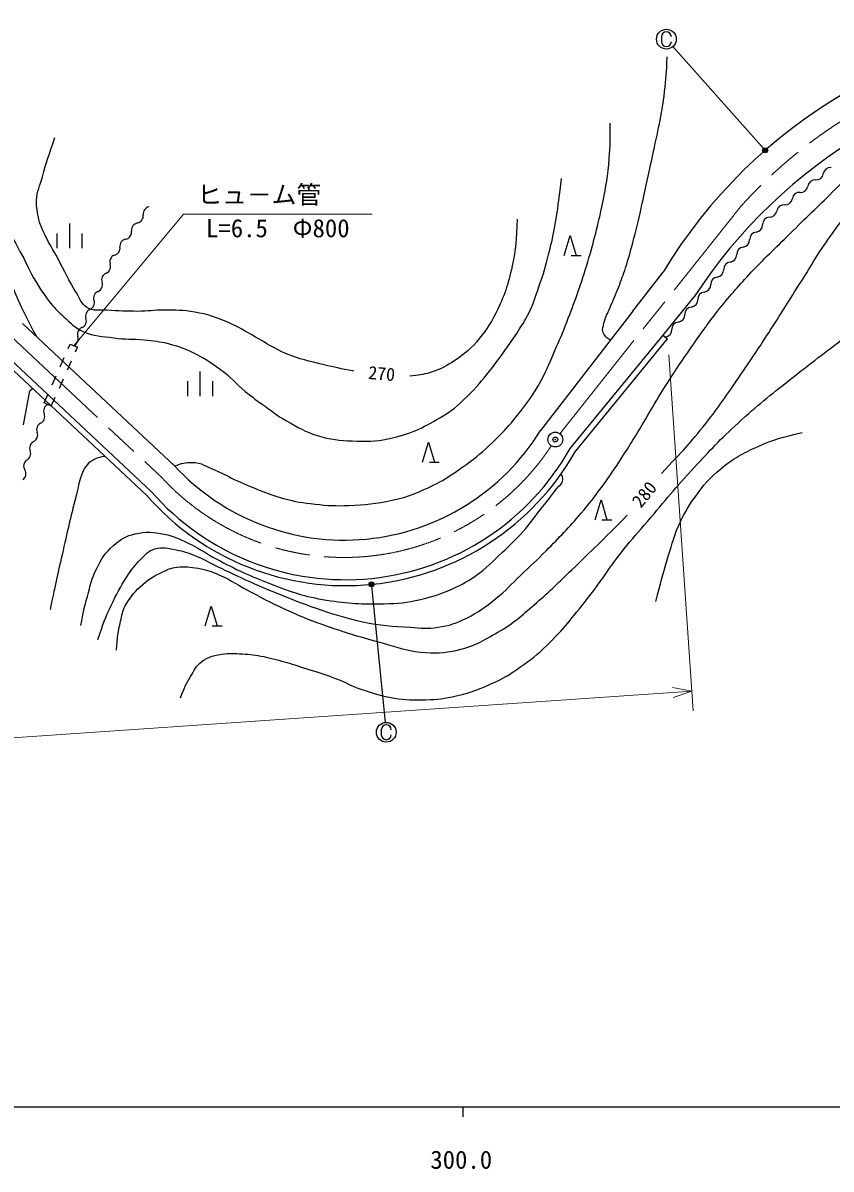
# Model space of a CAD drawing. Units: millimetres, scale not verified. Extents: x 40000 to 680000, y 20000 to 380000.
# Drawn here: x 323642 to 405140, y 198715 to 314358 of the extents above; entities that cross this region are included whole.
import ezdxf
from ezdxf.enums import TextEntityAlignment as Align

# ---------------------------------------------------------------- set-up
doc = ezdxf.new("R2010")
doc.units = ezdxf.units.MM
doc.header["$LTSCALE"] = 1000
doc.header["$PDMODE"] = 32
doc.header["$PDSIZE"] = 500
doc.linetypes.add('CHAIN', pattern=[18.5, 12, -1.5, 3.5, -1.5])
for name, color, linetype, lineweight in [('S-BGD', 7, 'Continuous', 25), ('S-BMK', 2, 'CHAIN', 13), ('S-BMK-SRVR', 3, 'Continuous', 25), ('S-STR-HTXT', 7, 'Continuous', 13), ('S-STR-STRC', 7, 'Continuous', 25), ('S-TTL-BAND', 7, 'Continuous', 25)]:
    doc.layers.add(name, color=color, linetype=linetype, lineweight=lineweight)
doc.styles.add('ＭＳ ゴシック', font='')
doc.styles.get('ＭＳ ゴシック').set_extended_font_data('MS Gothic')

msp = doc.modelspace()

# ---------------------------------------------------------------- linework, layer by layer
at = {"layer": 'S-BGD'}
for p, q in [((328359, 291621), (328359, 294121)), ((327109, 291621), (327109, 293121)), ((329609, 291621), (329609, 293121)), ((378234, 290896), (378834, 292896)), ((378834, 292896), (379434, 290896)), ((378934, 290896), (379934, 290896)), ((385139, 285279), (388212, 289223)), ((388197, 282858), (391343, 286734)), ((385139, 285279), (375839, 273242)), ((338941, 269661), (323612, 284015)), ((378834, 271433), (388197, 282858)), ((379331, 271093), (388661, 282478)), ((388191, 282851), (388661, 282478)), ((336138, 266668), (320810, 281022)), ((336570, 267085), (321220, 281460)), ((328205, 281499), (328408, 281956)), ((328408, 281956), (329139, 281632)), ((328937, 281175), (329139, 281632)), ((327394, 279671), (327800, 280585)), ((328125, 279347), (328531, 280261)), ((326583, 277843), (326989, 278757)), ((341532, 276704), (341532, 279204)), ((327314, 277519), (327720, 278433)), ((340282, 276704), (340282, 278204)), ((342782, 276704), (342782, 278204)), ((323707, 273807), (324337, 277234)), ((324337, 277234), (324598, 277475)), ((325772, 276015), (326178, 276929)), ((326503, 275691), (326909, 276605)), ((326503, 275691), (325772, 276015)), ((363932, 270048), (364532, 272048)), ((364532, 272048), (365132, 270048)), ((364632, 270048), (365632, 270048)), ((381339, 264234), (381939, 266234)), ((381939, 266234), (382539, 264234)), ((382039, 264234), (383039, 264234)), ((342024, 253518), (342624, 255518)), ((342624, 255518), (343224, 253518)), ((342724, 253518), (343724, 253518))]:
    msp.add_line(p, q, dxfattribs=at)
for centre, radius, start, end in [((432744, 262389), 51992, 91.73342, 148.92761), ((435087, 258351), 52145, 94.1338, 147.02347), ((405078, 299041), 725, 85.06255, 172.26819), ((403517, 297791), 725, 85.06255, 172.26819), ((403641, 299236), 725, 265.06255, 352.26819), ((401955, 296542), 725, 85.06255, 172.26819), ((402080, 297987), 725, 265.06255, 352.26819), ((400518, 296737), 725, 265.06255, 352.26819), ((365566, 305385), 46468, 192.94808, 209.20588), ((335053, 294884), 725, 280.56422, 7.76985), ((336490, 295080), 725, 100.56422, 187.76985), ((398956, 295487), 725, 265.06255, 352.26819), ((400393, 295292), 725, 85.06255, 172.26819), ((335319, 293458), 725, 100.56422, 187.76985), ((397516, 293974), 725, 275.53533, 2.74097), ((398964, 294044), 725, 95.53533, 182.74097), ((333883, 293262), 725, 280.56422, 7.76985), ((397656, 292531), 725, 95.53533, 182.74097), ((332712, 291641), 725, 280.56422, 7.76985), ((334148, 291837), 725, 100.56422, 187.76985), ((396347, 291018), 725, 95.53533, 182.74097), ((396207, 292462), 725, 275.53533, 2.74097), ((333121, 290258), 725, 112.37481, 199.58044), ((394899, 290949), 725, 275.53533, 2.74097), ((331755, 289772), 725, 292.37481, 19.58044), ((393590, 289436), 725, 275.53533, 2.74097), ((395039, 289506), 725, 95.53533, 182.74097), ((330940, 287945), 725, 292.37481, 19.58044), ((332306, 288431), 725, 112.37481, 199.58044), ((392282, 287924), 725, 275.53533, 2.74097), ((393730, 287993), 725, 95.53533, 182.74097), ((331492, 286604), 725, 112.37481, 199.58044), ((392422, 286481), 725, 95.53533, 182.74097), ((330126, 286118), 725, 292.37481, 19.58044), ((391113, 284968), 725, 95.53533, 182.74097), ((390973, 286411), 725, 275.53533, 2.74097), ((329312, 284291), 725, 292.37481, 19.58044), ((330678, 284777), 725, 112.37481, 199.58044), ((389665, 284899), 725, 275.53533, 2.74097), ((329864, 282951), 725, 112.37481, 199.58044), ((388356, 283386), 725, 275.53533, 2.74097), ((389805, 283455), 725, 95.53533, 182.74097), ((328498, 282465), 725, 292.37481, 19.58044), ((326452, 275199), 725, 115.6646, 202.87024), ((325116, 274636), 725, 295.6646, 22.87024), ((324408, 272765), 725, 295.6646, 22.87024), ((325744, 273329), 725, 115.6646, 202.87024), ((356033, 285430), 23256, 222.69467, 328.392), ((325036, 271458), 725, 115.6646, 202.87024), ((323700, 270895), 725, 295.6646, 22.87024), ((356165, 284195), 26614, 221.19181, 330.50784), ((356165, 284195), 26014, 221.12653, 330.62101), ((324437, 269653), 725, 125.69927, 212.90491), ((323219, 268865), 725, 305.69927, 32.90491)]:
    msp.add_arc(centre, radius, start, end, dxfattribs=at)
for points, knots in [([(382875, 282348), (382664, 282479), (382577, 282533), (382430, 282698), (382283, 282865), (382194, 282971), (382134, 283185), (382043, 283514), (382166, 283719), (382240, 284053), (382384, 284701), (382608, 285022), (382854, 285640), (383181, 286462), (383398, 286910), (383721, 287735), (384013, 288479), (384174, 288899), (384419, 289660), (384731, 290626), (384883, 291175), (385139, 292157), (385493, 293515), (385674, 294280), (385985, 295648), (386452, 297702), (386708, 298854), (387128, 300917), (387644, 303456), (388083, 304858), (388355, 307434), (388499, 308802), (388550, 309291), (388609, 310947)], [0, 0, 0, 0, 1, 1, 1, 2, 2, 2, 3, 3, 3, 4, 4, 4, 5, 5, 5, 6, 6, 6, 7, 7, 7, 8, 8, 8, 9, 9, 9, 10, 10, 10, 11, 11, 11, 11]), ([(388034, 268905), (390234, 271230), (390892, 271897), (392529, 273978), (393901, 275723), (394578, 276771), (395844, 278595), (397143, 280468), (397839, 281539), (399080, 283450), (400274, 285286), (400902, 286340), (402080, 288186), (403244, 290010), (403808, 291093), (405080, 292844), (406040, 294166), (406581, 294914), (407685, 296119), (409422, 298017), (410391, 299107), (412381, 300737), (414070, 302121), (415062, 302846), (416881, 304053), (420051, 306156), (421419, 306649), (425540, 308513)], [0, 0, 0, 0, 1, 1, 1, 2, 2, 2, 3, 3, 3, 4, 4, 4, 5, 5, 5, 6, 6, 6, 7, 7, 7, 8, 8, 8, 9, 9, 9, 9]), ([(339529, 246276), (339930, 247279), (340051, 247622), (340539, 248400), (340936, 249034), (341079, 249497), (341688, 249932), (342360, 250412), (342859, 250518), (343672, 250663), (344476, 250807), (344946, 250733), (345762, 250698), (346611, 250662), (347089, 250599), (347920, 250420), (349772, 250020), (350780, 249668), (352586, 249097), (353598, 248776), (354170, 248606), (355162, 248226), (356209, 247825), (356747, 247475), (357808, 247112), (359060, 246684), (359776, 246455), (361081, 246242), (362304, 246041), (363010, 246033), (364249, 246067), (365468, 246101), (366158, 246184), (367348, 246450), (368985, 246818), (369861, 247216), (371387, 247913), (372369, 248362), (372871, 248719), (373754, 249340), (374870, 250125), (375496, 250580), (376470, 251534), (378207, 253233), (379028, 254336), (380544, 256234), (382061, 258134), (382713, 259351), (384234, 261248), (385140, 262376), (385693, 262971), (386637, 264068), (388466, 266195), (389421, 267450), (391337, 269499), (393019, 271298), (393945, 272326), (395759, 273991), (397743, 275813), (398951, 276726), (401051, 278413), (403183, 280124), (404451, 280988), (406587, 282695), (408331, 284089), (409369, 284801), (411009, 286316), (411934, 287171), (412461, 287656), (413237, 288649), (414251, 289946), (414652, 290800), (415396, 292270), (416221, 293901), (416393, 294949), (417206, 296587), (417792, 297768), (418153, 298425), (418947, 299477), (419376, 300046), (419608, 300391), (420166, 300835), (421456, 301862), (422279, 302322), (423752, 303063), (425144, 303764), (425918, 304205), (427407, 304665), (429184, 305213), (430218, 305482), (432073, 305605), (433703, 305713), (434652, 305734), (436251, 305396), (437900, 305046), (438769, 304619), (440325, 303968), (441599, 303435), (442317, 303136), (443528, 302471), (445883, 301178), (447296, 300550), (449377, 298850), (451187, 297372), (452039, 296354), (453625, 294637), (455117, 293022), (455598, 292435), (457281, 290355)], [0, 0, 0, 0, 1, 1, 1, 2, 2, 2, 3, 3, 3, 4, 4, 4, 5, 5, 5, 6, 6, 6, 7, 7, 7, 8, 8, 8, 9, 9, 9, 10, 10, 10, 11, 11, 11, 12, 12, 12, 13, 13, 13, 14, 14, 14, 15, 15, 15, 16, 16, 16, 17, 17, 17, 18, 18, 18, 19, 19, 19, 20, 20, 20, 21, 21, 21, 22, 22, 22, 23, 23, 23, 24, 24, 24, 25, 25, 25, 26, 26, 26, 27, 27, 27, 28, 28, 28, 29, 29, 29, 30, 30, 30, 31, 31, 31, 32, 32, 32, 33, 33, 33, 34, 34, 34, 35, 35, 35, 36, 36, 36, 36]), ([(331183, 252159), (331756, 253787), (331922, 254280), (332540, 255576), (333097, 256743), (333429, 257394), (334132, 258478), (334599, 259199), (334878, 259606), (335489, 260210), (335991, 260707), (336259, 261102), (336940, 261287), (337753, 261507), (338266, 261346), (339093, 261193), (339844, 261054), (340253, 260905), (340966, 260631), (341859, 260289), (342302, 259967), (343165, 259555), (344494, 258921), (345239, 258567), (346582, 257963), (347778, 257426), (348455, 257140), (349671, 256653), (351266, 256014), (352161, 255653), (353790, 255108), (355376, 254578), (356273, 254286), (357909, 253938), (359764, 253544), (360838, 253494), (362730, 253376), (363807, 253309), (364424, 253226), (365492, 253376), (366671, 253543), (367323, 253792), (368394, 254313), (369639, 254918), (370255, 255422), (371343, 256278), (372390, 257102), (372860, 257699), (373823, 258619), (374834, 259583), (375414, 260108), (376398, 261099), (377828, 262541), (378623, 263358), (379955, 264891), (380793, 265854), (381210, 266438), (381968, 267465), (382849, 268661), (383312, 269355), (384121, 270601), (385055, 272040), (385526, 272879), (386414, 274346), (387154, 275566), (387523, 276277), (388287, 277482), (389346, 279152), (389958, 280076), (391095, 281694), (392162, 283214), (392745, 284080), (393903, 285532), (395099, 287032), (395824, 287828), (397133, 289230), (398703, 290912), (399662, 291778), (401299, 293396), (402972, 295050), (403935, 295951), (405605, 297608), (406770, 298765), (407362, 299475), (408554, 300604), (410509, 302457), (413479, 304546), (413962, 304885)], [0, 0, 0, 0, 1, 1, 1, 2, 2, 2, 3, 3, 3, 4, 4, 4, 5, 5, 5, 6, 6, 6, 7, 7, 7, 8, 8, 8, 9, 9, 9, 10, 10, 10, 11, 11, 11, 12, 12, 12, 13, 13, 13, 14, 14, 14, 15, 15, 15, 16, 16, 16, 17, 17, 17, 18, 18, 18, 19, 19, 19, 20, 20, 20, 21, 21, 21, 22, 22, 22, 23, 23, 23, 24, 24, 24, 25, 25, 25, 26, 26, 26, 27, 27, 27, 28, 28, 28, 29, 29, 29, 29]), ([(338941, 269661), (339659, 269927), (340015, 270018), (340726, 270013), (341673, 270007), (342140, 269581), (343023, 269238), (343929, 268886), (344374, 268547), (345265, 268159), (347046, 267382), (348052, 266943), (349915, 266387), (351126, 266026), (351842, 265949), (353098, 265806), (354420, 265655), (355172, 265622), (356502, 265668), (358222, 265727), (359189, 265851), (360875, 266193), (362172, 266457), (362873, 266745), (364086, 267273), (366020, 268116), (366996, 268835), (368708, 270068), (369777, 270839), (370307, 271366), (371254, 272283), (372019, 273022), (372430, 273457), (373109, 274275), (374172, 275557), (374747, 276305), (375600, 277735), (376390, 279060), (376656, 279898), (377288, 281306), (377782, 282406), (378044, 283031), (378478, 284156), (379325, 286348), (379793, 287582), (380471, 289830), (381168, 292140), (381525, 293448), (382021, 295809), (382368, 297459), (382547, 298393), (382713, 300071), (382874, 301697), (382877, 302286), (382879, 304251)], [0, 0, 0, 0, 1, 1, 1, 2, 2, 2, 3, 3, 3, 4, 4, 4, 5, 5, 5, 6, 6, 6, 7, 7, 7, 8, 8, 8, 9, 9, 9, 10, 10, 10, 11, 11, 11, 12, 12, 12, 13, 13, 13, 14, 14, 14, 15, 15, 15, 16, 16, 16, 17, 17, 17, 18, 18, 18, 18]), ([(357000, 279228), (355560, 279496), (355157, 279581), (353989, 279867), (352463, 280240), (351580, 280397), (350132, 281008), (348890, 281532), (348288, 282020), (347102, 282661), (346013, 283249), (345448, 283674), (344308, 284156), (343050, 284689), (342308, 284938), (340963, 285180), (339765, 285395), (339071, 285364), (337854, 285376), (336823, 285387), (336248, 285254), (335217, 285258), (334017, 285263), (333343, 285273), (332147, 285376), (331344, 285446), (330781, 285218), (330101, 285652), (329507, 286031), (329407, 286508), (329038, 287108), (328225, 288432), (327889, 289244), (327149, 290611), (326675, 291488), (326360, 291954), (325929, 292854), (325628, 293482), (325432, 293832), (325260, 294507), (325073, 295242), (325003, 295676), (325024, 296435), (325052, 297400), (325365, 297903), (325615, 298836), (326036, 300409), (326233, 300925), (326874, 302810)], [0, 0, 0, 0, 1, 1, 1, 2, 2, 2, 3, 3, 3, 4, 4, 4, 5, 5, 5, 6, 6, 6, 7, 7, 7, 8, 8, 8, 9, 9, 9, 10, 10, 10, 11, 11, 11, 12, 12, 12, 13, 13, 13, 14, 14, 14, 15, 15, 15, 16, 16, 16, 16]), ([(320286, 294946), (320856, 294604), (321049, 294435), (321487, 294044), (322451, 293186), (322700, 292429), (323344, 291310), (323928, 290297), (324127, 289659), (324712, 288646), (325323, 287587), (325701, 287008), (326464, 286052), (326917, 285485), (327221, 285206), (327761, 284720), (328480, 284075), (328838, 283599), (329724, 283213), (330851, 282722), (331590, 282750), (332809, 282582), (333992, 282420), (334671, 282503), (335858, 282372), (336849, 282263), (337417, 282237), (338382, 281986), (339342, 281737), (339873, 281542), (340766, 281110), (341922, 280551), (342538, 280158), (343570, 279392), (344614, 278618), (345055, 278010), (346059, 277184), (346813, 276563), (347260, 276244), (348057, 275677), (349022, 274990), (349538, 274557), (350580, 273994), (351778, 273348), (352455, 272941), (353770, 272592), (355129, 272232), (355940, 272212), (357345, 272172), (358747, 272132), (359556, 272169), (360921, 272487), (363046, 272983), (364163, 273615), (366038, 274730), (367217, 275431), (367767, 276005), (368738, 276974), (369693, 277928), (370141, 278546), (370981, 279603), (372007, 280894), (372513, 281670), (373435, 283038), (373874, 283690), (374122, 284058), (374486, 284755), (375161, 286047), (375363, 286854), (375853, 288226), (376293, 289458), (376445, 290181), (376765, 291451), (377463, 294223), (377517, 295253), (377956, 298671)], [0, 0, 0, 0, 1, 1, 1, 2, 2, 2, 3, 3, 3, 4, 4, 4, 5, 5, 5, 6, 6, 6, 7, 7, 7, 8, 8, 8, 9, 9, 9, 10, 10, 10, 11, 11, 11, 12, 12, 12, 13, 13, 13, 14, 14, 14, 15, 15, 15, 16, 16, 16, 17, 17, 17, 18, 18, 18, 19, 19, 19, 20, 20, 20, 21, 21, 21, 22, 22, 22, 23, 23, 23, 24, 24, 24, 25, 25, 25, 25]), ([(373470, 294570), (373404, 292406), (373370, 291655), (372979, 289838), (372564, 287912), (372210, 286834), (371331, 285071), (370720, 283844), (370259, 283203), (369368, 282162), (368547, 281201), (367941, 280781), (366880, 280093), (366093, 279584), (365605, 279342), (364706, 279077), (363925, 278847), (363585, 278806), (362649, 278730)], [0, 0, 0, 0, 1, 1, 1, 2, 2, 2, 3, 3, 3, 4, 4, 4, 5, 5, 5, 6, 6, 6, 6]), ([(387468, 255967), (387988, 257992), (388122, 258542), (388619, 260169), (389022, 261487), (389166, 262260), (389720, 263521), (390261, 264756), (390633, 265429), (391421, 266523), (392301, 267747), (392864, 268410), (394022, 269375), (395336, 270469), (396220, 270915), (397774, 271626), (399432, 272385), (400163, 272544), (402227, 273027)], [0, 0, 0, 0, 1, 1, 1, 2, 2, 2, 3, 3, 3, 4, 4, 4, 5, 5, 5, 6, 6, 6, 6]), ([(331931, 270607), (331456, 270562), (331225, 270504), (330824, 270304), (330212, 269998), (329930, 269629), (329649, 269006), (329303, 268241), (329279, 267749), (329070, 266937), (328487, 264672), (328205, 263393), (327684, 261114), (327156, 258803), (326999, 258063), (326387, 255186)], [0, 0, 0, 0, 1, 1, 1, 2, 2, 2, 3, 3, 3, 4, 4, 4, 5, 5, 5, 5]), ([(329474, 253552), (329746, 254952), (329824, 255359), (330142, 256493), (330455, 257606), (330558, 258268), (331078, 259300), (331587, 260309), (331922, 260905), (332782, 261639), (333515, 262264), (334013, 262601), (334954, 262808), (336076, 263055), (336769, 263004), (337894, 262775), (338878, 262574), (339390, 262296), (340300, 261872), (341317, 261399), (341819, 261001), (342806, 260469), (343880, 259890), (344477, 259554), (345580, 259032), (346553, 258572), (347118, 258358), (348119, 257963), (349321, 257489), (349993, 257212), (351226, 256827), (352390, 256464), (353063, 256316), (354267, 256125), (356515, 255769), (357806, 255717), (360081, 255758), (361514, 255784), (362327, 255869), (363723, 256192), (364897, 256464), (365554, 256656), (366664, 257128), (367717, 257576), (368289, 257889), (369236, 258531), (370431, 259340), (370949, 259993), (372010, 260970), (372723, 261627), (373123, 261996), (373781, 262708), (374644, 263642), (375030, 264249), (375819, 265247), (376476, 266079), (376866, 266528), (377490, 267386), (377732, 267719), (378084, 267842), (378091, 268254), (378095, 268504), (378046, 268657), (377925, 268872)], [0, 0, 0, 0, 1, 1, 1, 2, 2, 2, 3, 3, 3, 4, 4, 4, 5, 5, 5, 6, 6, 6, 7, 7, 7, 8, 8, 8, 9, 9, 9, 10, 10, 10, 11, 11, 11, 12, 12, 12, 13, 13, 13, 14, 14, 14, 15, 15, 15, 16, 16, 16, 17, 17, 17, 18, 18, 18, 19, 19, 19, 20, 20, 20, 21, 21, 21, 21]), ([(333071, 251076), (333203, 252443), (333210, 252877), (333493, 253993), (333647, 254600), (333653, 254980), (333954, 255529), (334410, 256363), (334753, 256803), (335451, 257449), (336221, 258160), (336729, 258500), (337678, 258946), (338236, 259208), (338562, 259379), (339175, 259445), (340011, 259535), (340493, 259455), (341325, 259330), (342164, 259204), (342615, 259005), (343398, 258677), (344735, 258118), (345373, 257574), (346661, 256911), (348134, 256153), (348953, 255712), (350462, 255030), (351947, 254359), (352805, 254040), (354340, 253494), (356467, 252738), (357691, 252401), (359868, 251805), (361370, 251394), (362195, 251018), (363746, 250884), (365197, 250758), (366052, 250740), (367470, 251076), (369298, 251508), (370228, 252118), (371847, 253072), (373384, 253978), (374104, 254709), (375455, 255875), (376886, 257107), (377619, 257875), (378988, 259176), (381207, 261287), (381896, 261996), (384574, 264680)], [0, 0, 0, 0, 1, 1, 1, 2, 2, 2, 3, 3, 3, 4, 4, 4, 5, 5, 5, 6, 6, 6, 7, 7, 7, 8, 8, 8, 9, 9, 9, 10, 10, 10, 11, 11, 11, 12, 12, 12, 13, 13, 13, 14, 14, 14, 15, 15, 15, 16, 16, 16, 17, 17, 17, 17])]:
    msp.add_open_spline(points, degree=3, knots=knots, dxfattribs=at)
at = {"layer": 'S-BMK'}
for p, q in [((377796, 272912), (396001, 295805)), ((322416, 282737), (337744, 268383))]:
    msp.add_line(p, q, dxfattribs=at)
for centre, radius, start, end in [((433202, 262397), 50000, 92.23799, 138.0746), ((356036, 285425), 25000, 222.97351, 326.67979)]:
    msp.add_arc(centre, radius, start, end, dxfattribs=at)
at = {"layer": 'S-BMK-SRVR'}
msp.add_circle((377329, 272325), 750, dxfattribs=at)
msp.add_point((377329, 272325), dxfattribs=at)
at = {"layer": 'S-STR-HTXT'}
for p, q in [((339848, 295065), (328774, 281794)), ((339848, 295065), (358848, 295065)), ((388773, 280857), (391249, 244943)), ((391111, 246938), (224336, 235440)), ((391111, 246938), (389148, 247321)), ((389220, 246289), (391111, 246938))]:
    msp.add_line(p, q, dxfattribs=at)
at = {"layer": 'S-STR-STRC'}
for p, q in [((388033, 312970), (388033, 312470)), ((398391, 301615), (389196, 311973)), ((358810, 257562), (360183, 243781)), ((359782, 243036), (359782, 242536))]:
    msp.add_line(p, q, dxfattribs=at)
for centre, radius in [((388533, 312720), 1000), ((398490, 301502), 150), ((398490, 301502), 120), ((398490, 301502), 90), ((398490, 301502), 60), ((398490, 301502), 30), ((358796, 257712), 150), ((358796, 257712), 120), ((358796, 257712), 90), ((358796, 257712), 60), ((358796, 257712), 30), ((360282, 242786), 1000)]:
    msp.add_circle(centre, radius, dxfattribs=at)
for centre, start, end in [((388533, 312970), 360, 180), ((388533, 312470), 180, 360), ((360282, 243036), 360, 180), ((360282, 242536), 180, 360)]:
    msp.add_arc(centre, 500, start, end, dxfattribs=at)
for p in [(398490, 301502), (358796, 257712)]:
    msp.add_point(p, dxfattribs=at)
at = {"layer": 'S-TTL-BAND'}
for p, q in [((40000, 205000), (579000, 205000)), ((368000, 205000), (368000, 204000))]:
    msp.add_line(p, q, dxfattribs=at)

# ---------------------------------------------------------------- texts
at = {"layer": 'S-BGD', "style": 'ＭＳ ゴシック'}
for s, rotation, p in [('270', 354.958, (359825, 278979)), ('280', 50.692, (386304, 266793))]:
    msp.add_text(s, height=1320, rotation=rotation, dxfattribs=at).set_placement(p, align=Align.MIDDLE_CENTER)
at = {"layer": 'S-STR-HTXT', "style": 'ＭＳ ゴシック'}
msp.add_text('ヒュ－ム管', height=1833, dxfattribs=at).set_placement((341223, 295565), align=Align.BOTTOM_LEFT)
msp.add_text('L=6.5\u3000Φ800', height=1833, dxfattribs=at).set_placement((349348, 294565), align=Align.TOP_CENTER)
at = {"layer": 'S-TTL-BAND', "style": 'ＭＳ ゴシック'}
msp.add_text('300.0', height=1833, dxfattribs=at).set_placement((367844, 198195), align=Align.BOTTOM_CENTER)

doc.saveas('drawing.dxf')
